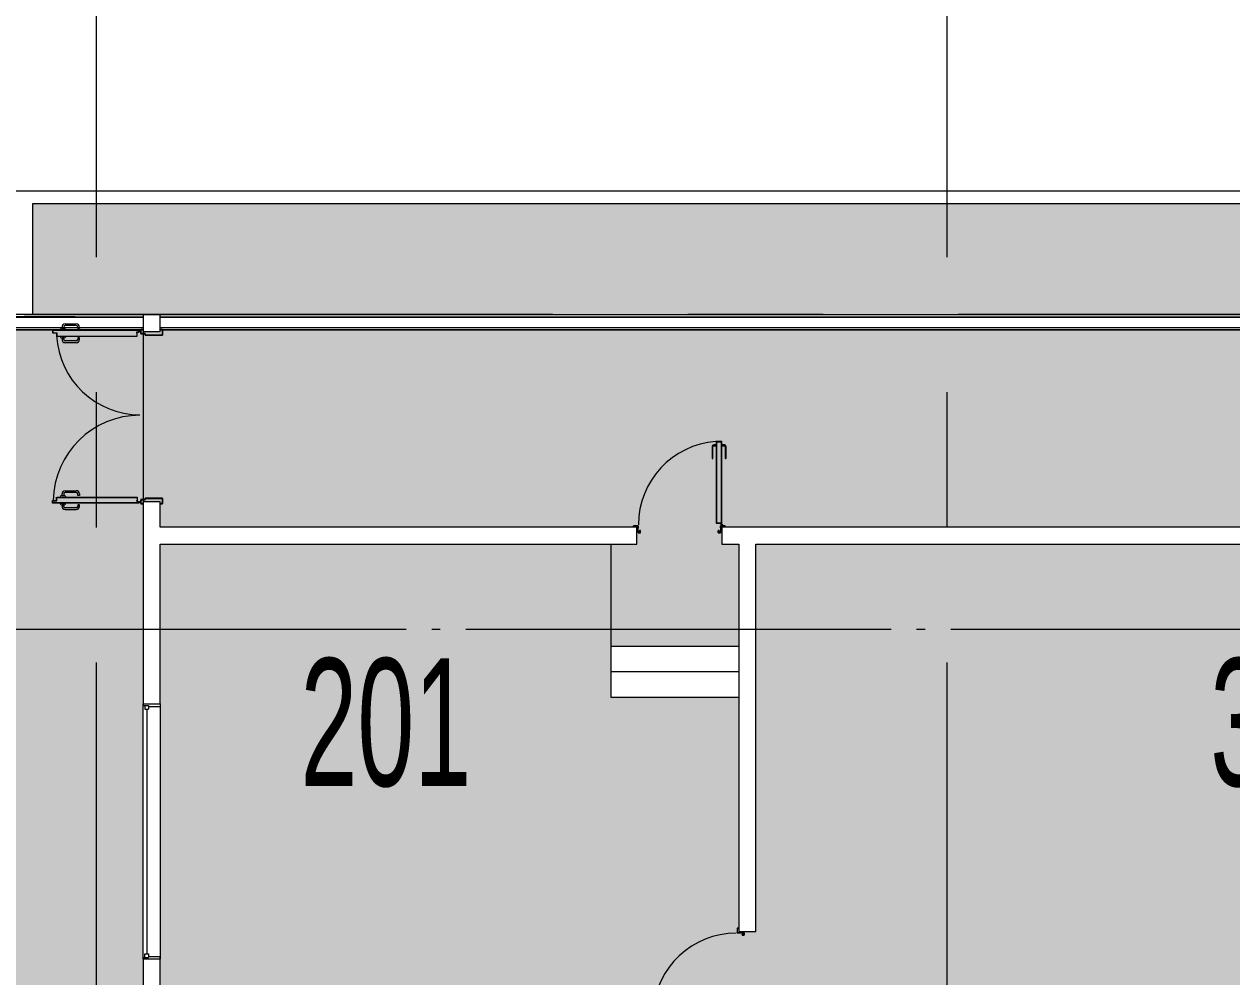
# Model space of a CAD drawing. Header units: metres. Extents: x -201 to 705, y -63 to 42.
# Drawn here: x 378.57 to 392.77, y -4.08 to 7.11 of the extents above; entities that cross this region are included whole.
import ezdxf

# ---------------------------------------------------------------- set-up
doc = ezdxf.new("R2010")
doc.units = ezdxf.units.M
for name, pattern in [('Dash', [3, 1.5, -1.5]), ('Grid Line', [11.1125, 6.35, -1.5875, 1.5875, -1.5875]), ('HAT AKSI', [5.6, 5, -0.3, 0, -0.3]), ('Overhead', [1.984375, 1.190625, -0.79375])]:
    doc.linetypes.add(name, pattern=pattern)
for name, color, linetype, lineweight in [('A-----NPP', 7, 'Continuous', 9), ('A-DETLGEM', 7, 'Continuous', 9), ('A_AREA', 7, 'Continuous', 9), ('A_DOOR', 7, 'Continuous', 9), ('A_GLASS', 7, 'Continuous', 9), ('A_GRID', 7, 'Continuous', 9), ('A_HATCH', 7, 'Continuous', 9), ('A_RC', 7, 'Continuous', 9), ('A_STAIR', 7, 'Continuous', 9), ('A_TEXT_40', 7, 'Continuous', 9), ('A_WALL', 7, 'Continuous', 9), ('A_WINDOW', 7, 'Continuous', 9), ('G-PLANOTM', 7, 'Continuous', 9)]:
    doc.layers.add(name, color=color, linetype=linetype, lineweight=lineweight)
doc.styles.add('Arial Narrow_2', font='ARIALN.TTF', dxfattribs={"width": 0.7, "height": 1.5})

# ---------------------------------------------------------------- blocks, each defined once
blk = doc.blocks.new('IC-TKN-M7-S22-000-10-A1-32-K-T-6C-200_rvt-2-_7_76 _10_76_ BİLET HOLÜ _FFL__ANAHTAR PLAN')
at = {"layer": 'A_HATCH', "true_color": 0x787878}
h = blk.add_hatch(dxfattribs=at)
h.set_pattern_fill('FP_3', color=8, style=0, pattern_type=2)
h.set_pattern_definition([(45, (0, 0), (-0.442274, 0.442274), []), (45, (0.4423, 0), (-0.442274, 0.442274), [0.31274, -0.15637])])
h.paths.add_polyline_path([(-24.429, 3.7), (5.2, 3.7), (5.2, 5), (-55.75, 5), (-55.75, 3.7), (-31.361, 3.7)])
at = {"layer": 'A-----NPP'}
for p, q in [((-55.669, 5.15), (-125.795, 5.15)), ((6.65, 5.15), (-55.669, 5.15))]:
    blk.add_line(p, q, dxfattribs=at)
at = {"layer": 'A_WALL', "lineweight": 18}
for p, q in [((5.2, 5), (-55.75, 5)), ((-55.75, 5), (-55.75, 3.7)), ((-55.75, 3.7), (5.2, 3.7))]:
    blk.add_line(p, q, dxfattribs=at)
blk = doc.blocks.new('C1030_70_YK1 100x220cm - YK1 100x220cm-1516240-_7_76 _10_76_ BİLET HOLÜ _FFL__ANAHTAR PLAN')
at = {"layer": 'A-DETLGEM'}
for p, q in [((0.385, 1.048), (0.385, 0.913)), ((0.395, 0.913), (0.395, 1.048)), ((0.435, 1.068), (0.405, 1.068)), ((0.405, 1.058), (0.435, 1.058)), ((0.499, 1.107), (0.434, 1.107)), ((0.434, 1.107), (0.434, 0.621)), ((0.438, 1.103), (0.495, 1.103)), ((0.438, 1.103), (0.438, 0.153)), ((0.495, 0.153), (0.495, 1.103)), ((0.499, 0.139), (0.499, 1.107)), ((0.53, 1.068), (0.5, 1.068)), ((0.5, 1.058), (0.53, 1.058)), ((0.54, 1.048), (0.54, 0.913)), ((0.55, 0.913), (0.55, 1.048)), ((0.434, 0.621), (0.434, 0.149)), ((0.434, 0.149), (0.491, 0.149)), ((0.438, 0.153), (0.495, 0.153)), ((0.491, 0.149), (0.491, 0.139)), ((0.491, 0.139), (0.499, 0.139))]:
    blk.add_line(p, q, dxfattribs=at)
for radius in [0.008, 0.006]:
    blk.add_circle((0.5, 0.13), radius, dxfattribs=at)
for centre, radius, start, end in [((0.405, 1.048), 0.02, 90, 180), ((0.405, 1.048), 0.01, 90, 180), ((0.53, 1.048), 0.02, 360, 90), ((0.53, 1.048), 0.01, 0, 90), ((0.39, 0.913), 0.005, 180, 360), ((0.545, 0.913), 0.005, 180, 0)]:
    blk.add_arc(centre, radius, start, end, dxfattribs=at)
at = {"layer": 'A_DOOR'}
for p, q in [((-0.483, 0.118), (-0.538, 0.118)), ((-0.538, 0.118), (-0.538, 0.1)), ((-0.536, 0.1), (-0.536, 0.116)), ((-0.536, 0.116), (-0.485, 0.116)), ((-0.485, 0.095), (-0.487, 0.093)), ((-0.487, 0.093), (-0.487, 0.062)), ((-0.487, 0.062), (-0.485, 0.06)), ((-0.485, 0.116), (-0.485, 0.095)), ((-0.485, 0.092), (-0.483, 0.094)), ((-0.485, 0.063), (-0.485, 0.092)), ((-0.483, 0.061), (-0.485, 0.063)), ((-0.485, 0.06), (-0.485, 0.049)), ((-0.485, 0.049), (-0.465, 0.049)), ((-0.483, 0.045), (-0.485, 0.045)), ((-0.485, 0.045), (-0.485, 0.037)), ((-0.485, 0.037), (-0.457, 0.037)), ((-0.483, 0.094), (-0.483, 0.118)), ((-0.483, 0.051), (-0.483, 0.061)), ((-0.467, 0.051), (-0.483, 0.051)), ((-0.483, 0.039), (-0.483, 0.045)), ((-0.459, 0.039), (-0.483, 0.039)), ((-0.457, 0.061), (-0.467, 0.061)), ((-0.467, 0.061), (-0.467, 0.051)), ((-0.465, 0.049), (-0.465, 0.059)), ((-0.465, 0.059), (-0.459, 0.059)), ((-0.459, 0.059), (-0.459, 0.039)), ((-0.457, 0.037), (-0.457, 0.061)), ((0.467, 0.061), (0.457, 0.061)), ((0.457, 0.061), (0.457, 0.037)), ((0.457, 0.037), (0.485, 0.037)), ((0.459, 0.039), (0.459, 0.059)), ((0.459, 0.059), (0.465, 0.059)), ((0.483, 0.039), (0.459, 0.039)), ((0.465, 0.059), (0.465, 0.049)), ((0.465, 0.049), (0.485, 0.049)), ((0.467, 0.051), (0.467, 0.061)), ((0.483, 0.051), (0.467, 0.051)), ((0.538, 0.118), (0.483, 0.118)), ((0.483, 0.118), (0.483, 0.094)), ((0.483, 0.094), (0.485, 0.092)), ((0.485, 0.063), (0.483, 0.061)), ((0.483, 0.061), (0.483, 0.051)), ((0.485, 0.045), (0.483, 0.045)), ((0.483, 0.045), (0.483, 0.039)), ((0.485, 0.095), (0.485, 0.116)), ((0.485, 0.116), (0.536, 0.116)), ((0.487, 0.093), (0.485, 0.095)), ((0.485, 0.092), (0.485, 0.063)), ((0.485, 0.06), (0.487, 0.062)), ((0.485, 0.049), (0.485, 0.06)), ((0.485, 0.037), (0.485, 0.045)), ((0.487, 0.062), (0.487, 0.093)), ((0.536, 0.116), (0.536, 0.1)), ((0.538, 0.1), (0.538, 0.118))]:
    blk.add_line(p, q, dxfattribs=at)
blk.add_arc((0.5, 0.13), 0.98, 94.0266, 180, dxfattribs=at)
blk = doc.blocks.new('C1030_50_SK2 200x220cm - SK2 200x220cm-2117678-_7_76 _10_76_ BİLET HOLÜ _FFL__ANAHTAR PLAN')
at = {"layer": 'A-DETLGEM'}
for p, q in [((-1.015, 1.166), (-0.985, 1.166)), ((-1.015, 0.642), (-1.015, 1.166)), ((-1.013, 1.164), (-0.987, 1.164)), ((-1.013, 0.642), (-1.013, 1.164)), ((-0.987, 1.164), (-0.987, 1.114)), ((-0.985, 1.166), (-0.985, 1.119)), ((1.015, 1.166), (0.985, 1.166)), ((0.985, 1.166), (0.985, 1.119)), ((1.013, 1.164), (0.987, 1.164)), ((0.987, 1.164), (0.987, 1.114)), ((1.013, 0.642), (1.013, 1.164)), ((1.015, 0.642), (1.015, 1.166)), ((-1.092, 1.017), (-1.092, 0.887)), ((-1.072, 0.887), (-1.072, 1.017)), ((-1.036, 1.054), (-1.054, 1.054)), ((-1.054, 1.034), (-1.036, 1.034)), ((-1.025, 1.074), (-1.015, 1.075)), ((-1.024, 1.015), (-1.015, 1.013)), ((-1.015, 1.075), (-1.015, 1.013)), ((-0.987, 1.117), (-0.948, 1.117)), ((-0.987, 1.114), (-0.973, 1.114)), ((-0.985, 1.119), (-0.946, 1.119)), ((-0.985, 1.116), (-0.973, 1.116)), ((-0.972, 1.115), (-0.972, 1.116)), ((-0.948, 1.111), (-0.948, 0.173)), ((-0.946, 1.113), (-0.946, 0.642)), ((-0.946, 1.075), (-0.946, 1.013)), ((-0.937, 1.074), (-0.946, 1.075)), ((-0.938, 1.015), (-0.946, 1.013)), ((-0.926, 1.054), (-0.908, 1.054)), ((-0.908, 1.034), (-0.926, 1.034)), ((-0.89, 0.887), (-0.89, 1.017)), ((-0.87, 1.017), (-0.87, 0.887)), ((0.87, 1.017), (0.87, 0.887)), ((0.89, 0.887), (0.89, 1.017)), ((0.926, 1.054), (0.908, 1.054)), ((0.908, 1.034), (0.926, 1.034)), ((0.937, 1.074), (0.946, 1.075)), ((0.938, 1.015), (0.946, 1.013)), ((0.985, 1.119), (0.946, 1.119)), ((0.946, 1.113), (0.946, 0.642)), ((0.946, 1.075), (0.946, 1.013)), ((0.987, 1.117), (0.948, 1.117)), ((0.948, 1.111), (0.948, 0.173)), ((0.972, 1.115), (0.972, 1.116)), ((0.985, 1.116), (0.973, 1.116)), ((0.987, 1.114), (0.973, 1.114)), ((1.015, 1.075), (1.015, 1.013)), ((1.025, 1.074), (1.015, 1.075)), ((1.024, 1.015), (1.015, 1.013)), ((1.036, 1.054), (1.054, 1.054)), ((1.054, 1.034), (1.036, 1.034)), ((1.072, 0.887), (1.072, 1.017)), ((1.092, 1.017), (1.092, 0.887)), ((-1.037, 0.869), (-1.054, 0.869)), ((-1.037, 0.849), (-1.037, 0.869)), ((-0.925, 0.869), (-0.907, 0.869)), ((-0.925, 0.849), (-0.925, 0.869)), ((0.925, 0.869), (0.907, 0.869)), ((0.925, 0.849), (0.925, 0.869)), ((1.037, 0.869), (1.054, 0.869)), ((1.037, 0.849), (1.037, 0.869)), ((-1.054, 0.849), (-1.037, 0.849)), ((-0.907, 0.849), (-0.925, 0.849)), ((0.907, 0.849), (0.925, 0.849)), ((1.054, 0.849), (1.037, 0.849)), ((-1.015, 0.151), (-1.015, 0.642)), ((-1.013, 0.153), (-1.013, 0.642)), ((-0.946, 0.642), (-0.946, 0.171)), ((0.946, 0.642), (0.946, 0.171)), ((1.013, 0.153), (1.013, 0.642)), ((1.015, 0.151), (1.015, 0.642)), ((-0.995, 0.151), (-1.015, 0.151)), ((-0.997, 0.153), (-1.013, 0.153)), ((-0.997, 0.176), (-0.997, 0.153)), ((-0.983, 0.176), (-0.997, 0.176)), ((-0.995, 0.174), (-0.995, 0.151)), ((-0.983, 0.174), (-0.995, 0.174)), ((-0.948, 0.173), (-0.995, 0.173)), ((-0.946, 0.171), (-0.995, 0.171)), ((-0.983, 0.174), (-0.983, 0.175)), ((0.946, 0.171), (0.995, 0.171)), ((0.948, 0.173), (0.995, 0.173)), ((0.983, 0.176), (0.997, 0.176)), ((0.983, 0.174), (0.983, 0.175)), ((0.983, 0.174), (0.995, 0.174)), ((0.995, 0.174), (0.995, 0.151)), ((0.995, 0.151), (1.015, 0.151)), ((0.997, 0.176), (0.997, 0.153)), ((0.997, 0.153), (1.013, 0.153))]:
    blk.add_line(p, q, dxfattribs=at)
for centre, radius in [((-1.003, 0.139), 0.008), ((-1.003, 0.139), 0.006), ((1.003, 0.139), 0.008), ((1.003, 0.139), 0.006)]:
    blk.add_circle(centre, radius, dxfattribs=at)
for centre, radius, start, end in [((-1.054, 1.016), 0.0379, 90, 178.5932), ((-1.054, 1.016), 0.0179, 90, 177.9538), ((-1, 1.045), 0.0398, 137.985, 166.015), ((-1, 1.044), 0.0398, 193.7496, 222.015), ((-1.09, 1.044), 0.0554, 349.5983, 10.4008), ((-1.024, 1.066), 0.00727, 99.4089, 137.985), ((-1.024, 1.022), 0.00727, 222.015, 269.0982), ((-0.973, 1.116), 0.0005, 0, 90), ((-0.973, 1.115), 0.0005, 270, 0), ((-0.938, 1.022), 0.00727, 270.9018, 317.985), ((-0.938, 1.066), 0.00727, 42.015, 80.5911), ((-0.962, 1.045), 0.0398, 13.985, 42.015), ((-0.962, 1.044), 0.0398, 317.985, 346.2504), ((-0.871, 1.044), 0.0554, 169.5992, 190.4017), ((-0.908, 1.016), 0.0379, 1.4068, 90), ((-0.908, 1.016), 0.0179, 2.0462, 90), ((0.908, 1.016), 0.0379, 90, 178.5932), ((0.908, 1.016), 0.0179, 90, 177.9538), ((0.962, 1.045), 0.0398, 137.985, 166.015), ((0.962, 1.044), 0.0398, 193.7496, 222.015), ((0.871, 1.044), 0.0554, 349.5983, 10.4008), ((0.938, 1.066), 0.00727, 99.4089, 137.985), ((0.938, 1.022), 0.00727, 222.015, 269.0982), ((0.973, 1.116), 0.0005, 90, 180), ((0.973, 1.115), 0.0005, 180, 270), ((1.024, 1.022), 0.00727, 270.9018, 317.985), ((1.024, 1.066), 0.00727, 42.015, 80.5911), ((1, 1.045), 0.0398, 13.985, 42.015), ((1, 1.044), 0.0398, 317.985, 346.2504), ((1.09, 1.044), 0.0554, 169.5992, 190.4017), ((1.054, 1.016), 0.0379, 1.4068, 90), ((1.054, 1.016), 0.0179, 2.0462, 90), ((-1.054, 0.887), 0.0374, 180, 270), ((-1.054, 0.887), 0.0174, 180, 270), ((-0.907, 0.887), 0.0174, 270, 0), ((-0.907, 0.887), 0.0374, 270, 0), ((0.907, 0.887), 0.0374, 180, 270), ((0.907, 0.887), 0.0174, 180, 270), ((1.054, 0.887), 0.0174, 270, 0), ((1.054, 0.887), 0.0374, 270, 0), ((-0.983, 0.175), 0.0005, 0, 90), ((-0.983, 0.174), 0.0005, 270, 0), ((0.983, 0.175), 0.0005, 90, 180), ((0.983, 0.174), 0.0005, 180, 270)]:
    blk.add_arc(centre, radius, start, end, dxfattribs=at)
at = {"layer": 'A_DOOR'}
for p, q in [((-0.974, 0.13), (-1.024, 0.13)), ((-1.024, 0.13), (-1.024, 0.1)), ((-1.022, 0.102), (-1.022, 0.128)), ((-1.022, 0.128), (-0.976, 0.128)), ((-1.014, 0.102), (-1.022, 0.102)), ((-1.014, 0.1), (-1.014, 0.102)), ((-0.976, 0.128), (-0.976, 0.077)), ((-0.976, 0.077), (-0.96, 0.077)), ((-0.974, 0.079), (-0.974, 0.13)), ((-0.958, 0.079), (-0.974, 0.079)), ((-0.96, 0.077), (-0.96, -0.125)), ((-0.958, -0.127), (-0.958, 0.079)), ((0.974, 0.079), (0.958, 0.079)), ((0.958, 0.079), (0.958, -0.127)), ((0.96, -0.125), (0.96, 0.077)), ((0.96, 0.077), (0.976, 0.077)), ((1.024, 0.13), (0.974, 0.13)), ((0.974, 0.13), (0.974, 0.079)), ((0.976, 0.077), (0.976, 0.128)), ((0.976, 0.128), (1.022, 0.128)), ((1.022, 0.102), (1.014, 0.102)), ((1.014, 0.102), (1.014, 0.1)), ((1.022, 0.128), (1.022, 0.102)), ((1.024, 0.1), (1.024, 0.13)), ((-1.024, -0.1), (-1.024, -0.126)), ((-1.023, -0.127), (-0.958, -0.127)), ((-1.022, -0.125), (-1.022, -0.102)), ((-1.022, -0.102), (-1.014, -0.102)), ((-0.96, -0.125), (-1.022, -0.125)), ((-1.014, -0.102), (-1.014, -0.1)), ((0.958, -0.127), (1.023, -0.127)), ((1.022, -0.125), (0.96, -0.125)), ((1.014, -0.1), (1.014, -0.102)), ((1.014, -0.102), (1.022, -0.102)), ((1.022, -0.102), (1.022, -0.125)), ((1.024, -0.126), (1.024, -0.1))]:
    blk.add_line(p, q, dxfattribs=at)
for centre, radius, start, end in [((-1.003, 0.139), 1.02, 0, 88.9594), ((1.003, 0.139), 0.98, 93.0003, 180), ((-1.023, -0.126), 0.0005, 180, 270), ((1.023, -0.126), 0.0005, 270, 360)]:
    blk.add_arc(centre, radius, start, end, dxfattribs=at)
blk = doc.blocks.new('C1020_20_Sabit Pencere1 - C1020_20_Sabit Pencere_300x110 cm-3448938-_7_76 _10_76_ BİLET HOLÜ _FFL__ANAHTAR PLAN')
at = {"layer": 'A_GLASS'}
blk.add_line((-1.437, -0.072), (1.437, -0.072), dxfattribs=at)
at = {"layer": 'A_WINDOW'}
for p, q in [((-1.5, 0.087), (-1.468, 0.087)), ((-1.468, -0.05), (-1.468, 0.087)), ((1.468, -0.05), (1.468, 0.087)), ((1.5, 0.087), (1.468, 0.087)), ((-1.5, -0.113), (-1.481, -0.113)), ((-1.481, -0.113), (-1.481, -0.05)), ((-1.481, -0.05), (-1.437, -0.05)), ((-1.481, -0.094), (-1.437, -0.094)), ((-1.437, -0.094), (-1.437, -0.05)), ((1.437, -0.05), (1.481, -0.05)), ((1.437, -0.094), (1.437, -0.05)), ((1.481, -0.094), (1.437, -0.094)), ((1.481, -0.113), (1.481, -0.05)), ((1.499, -0.113), (1.481, -0.113))]:
    blk.add_line(p, q, dxfattribs=at)
blk = doc.blocks.new('C1030_70_YK1 100x220cm - YK1 100x220cm-1940403-_7_76 _10_76_ BİLET HOLÜ _FFL__ANAHTAR PLAN')
at = {"layer": 'A-DETLGEM'}
for p, q in [((-0.55, 0.913), (-0.55, 1.048)), ((-0.54, 1.048), (-0.54, 0.913)), ((-0.53, 1.068), (-0.5, 1.068)), ((-0.5, 1.058), (-0.53, 1.058)), ((-0.499, 1.107), (-0.434, 1.107)), ((-0.499, 0.139), (-0.499, 1.107)), ((-0.438, 1.103), (-0.495, 1.103)), ((-0.495, 0.153), (-0.495, 1.103)), ((-0.438, 1.103), (-0.438, 0.153)), ((-0.435, 1.068), (-0.405, 1.068)), ((-0.405, 1.058), (-0.435, 1.058)), ((-0.434, 1.107), (-0.434, 0.621)), ((-0.395, 0.913), (-0.395, 1.048)), ((-0.385, 1.048), (-0.385, 0.913)), ((-0.434, 0.621), (-0.434, 0.149)), ((-0.438, 0.153), (-0.495, 0.153)), ((-0.491, 0.149), (-0.491, 0.139)), ((-0.434, 0.149), (-0.491, 0.149)), ((-0.491, 0.139), (-0.499, 0.139))]:
    blk.add_line(p, q, dxfattribs=at)
for radius in [0.008, 0.006]:
    blk.add_circle((-0.5, 0.13), radius, dxfattribs=at)
for centre, radius, start, end in [((-0.53, 1.048), 0.02, 90, 180), ((-0.53, 1.048), 0.01, 90, 180), ((-0.405, 1.048), 0.02, 0, 90), ((-0.405, 1.048), 0.01, 0, 90), ((-0.545, 0.913), 0.005, 180, 0), ((-0.39, 0.913), 0.005, 180, 0)]:
    blk.add_arc(centre, radius, start, end, dxfattribs=at)
at = {"layer": 'A_DOOR'}
for p, q in [((-0.483, 0.118), (-0.538, 0.118)), ((-0.538, 0.118), (-0.538, 0.1)), ((-0.536, 0.1), (-0.536, 0.116)), ((-0.536, 0.116), (-0.485, 0.116)), ((-0.485, 0.095), (-0.487, 0.093)), ((-0.487, 0.093), (-0.487, 0.062)), ((-0.487, 0.062), (-0.485, 0.06)), ((-0.485, 0.116), (-0.485, 0.095)), ((-0.485, 0.092), (-0.483, 0.094)), ((-0.485, 0.063), (-0.485, 0.092)), ((-0.483, 0.061), (-0.485, 0.063)), ((-0.485, 0.06), (-0.485, 0.049)), ((-0.485, 0.049), (-0.465, 0.049)), ((-0.483, 0.045), (-0.485, 0.045)), ((-0.485, 0.045), (-0.485, 0.037)), ((-0.485, 0.037), (-0.457, 0.037)), ((-0.483, 0.094), (-0.483, 0.118)), ((-0.483, 0.051), (-0.483, 0.061)), ((-0.467, 0.051), (-0.483, 0.051)), ((-0.483, 0.039), (-0.483, 0.045)), ((-0.459, 0.039), (-0.483, 0.039)), ((-0.457, 0.061), (-0.467, 0.061)), ((-0.467, 0.061), (-0.467, 0.051)), ((-0.465, 0.049), (-0.465, 0.059)), ((-0.465, 0.059), (-0.459, 0.059)), ((-0.459, 0.059), (-0.459, 0.039)), ((-0.457, 0.037), (-0.457, 0.061)), ((0.467, 0.061), (0.457, 0.061)), ((0.457, 0.061), (0.457, 0.037)), ((0.457, 0.037), (0.485, 0.037)), ((0.459, 0.039), (0.459, 0.059)), ((0.459, 0.059), (0.465, 0.059)), ((0.483, 0.039), (0.459, 0.039)), ((0.465, 0.059), (0.465, 0.049)), ((0.465, 0.049), (0.485, 0.049)), ((0.467, 0.051), (0.467, 0.061)), ((0.483, 0.051), (0.467, 0.051)), ((0.538, 0.118), (0.483, 0.118)), ((0.483, 0.118), (0.483, 0.094)), ((0.483, 0.094), (0.485, 0.092)), ((0.485, 0.063), (0.483, 0.061)), ((0.483, 0.061), (0.483, 0.051)), ((0.485, 0.045), (0.483, 0.045)), ((0.483, 0.045), (0.483, 0.039)), ((0.485, 0.095), (0.485, 0.116)), ((0.485, 0.116), (0.536, 0.116)), ((0.487, 0.093), (0.485, 0.095)), ((0.485, 0.092), (0.485, 0.063)), ((0.485, 0.06), (0.487, 0.062)), ((0.485, 0.049), (0.485, 0.06)), ((0.485, 0.037), (0.485, 0.045)), ((0.487, 0.062), (0.487, 0.093)), ((0.536, 0.116), (0.536, 0.1)), ((0.538, 0.1), (0.538, 0.118))]:
    blk.add_line(p, q, dxfattribs=at)
blk.add_arc((-0.5, 0.13), 0.98, 360, 86.1575, dxfattribs=at)
blk = doc.blocks.new('D2030_10_U Kanal Ekipmanı - U Kanal Ekipmanı-3839475-_7_76 _10_76_ BİLET HOLÜ _FFL__ANAHTAR PLAN')
at = {"layer": 'G-PLANOTM'}
for p, q in [((-0.155, 0), (-0.155, 37.95)), ((-0.15, 0), (-0.15, 37.95)), ((-0.03, 0), (-0.03, 37.95)), ((-0.025, 37.95), (-0.025, 0)), ((0, 0), (0, 37.95))]:
    blk.add_line(p, q, dxfattribs=at)
blk = doc.blocks.new('D2030_10_U Kanal Ekipmanı - U Kanal Ekipmanı-3768923-_7_76 _10_76_ BİLET HOLÜ _FFL__ANAHTAR PLAN')
at = {"layer": 'G-PLANOTM'}
for p, q in [((-0.155, 0), (-0.155, 11.3)), ((-0.15, 0), (-0.15, 11.3)), ((-0.03, 0), (-0.03, 11.3)), ((-0.025, 11.3), (-0.025, 0)), ((0, 0), (0, 11.3)), ((-0.18, 9.9), (-0.18, 10))]:
    blk.add_line(p, q, dxfattribs=at)

msp = doc.modelspace()

# ---------------------------------------------------------------- hatches: boundary and pattern name
at = {"layer": 'A_AREA', "true_color": 0xb0dcff}
h = msp.add_hatch(color=141, dxfattribs=at)
h.paths.add_polyline_path([(380.174, -5.65), (380.308, -5.65), (380.308, -5.79), (381.527, -5.79), (381.527, -5.782), (392.668, -5.782), (392.665, -4.95), (390.174, -4.95), (390.174, -5.65), (390.224, -5.65), (390.224, -5.7), (388.674, -5.7), (388.674, -4.95), (380.174, -4.95)])
h.paths.add_polyline_path([(308.584, -20.52), (309.974, -20.52), (309.974, -12.25), (308.674, -12.25), (308.674, -11.35), (310.174, -11.35), (310.176, -12.05), (318.674, -12.05), (318.674, -11.35), (320.174, -11.35), (320.174, -12.05), (328.674, -12.05), (328.674, -11.35), (321.626, -11.35), (321.626, -5.65), (320.174, -5.64), (320.174, -5.65), (318.674, -5.65), (318.674, -4.75), (320.174, -4.75), (320.174, -5.2), (328.674, -5.2), (328.674, -4.75), (330.174, -4.75), (330.174, -5.2), (334.434, -5.2), (334.434, -5.16), (335.374, -5.164), (335.378, -5.2), (335.471, -5.196), (335.477, -5.181), (335.491, -5.171), (335.506, -5.173), (335.524, -5.187), (335.528, -5.2), (335.548, -5.2), (335.554, -5.187), (335.56, -5.184), (335.564, -5.181), (336.451, -5.182), (336.464, -5.2), (336.822, -5.2), (336.822, -4.859), (336.841, -4.84), (336.987, -4.84), (337.006, -4.859), (337.009, -4.84), (337.578, -4.84), (337.578, -4.882), (337.006, -4.882), (337.006, -5.2), (338.175, -5.2), (338.175, -4.882), (337.603, -4.882), (337.603, -4.84), (338.175, -4.84), (338.175, -4.859), (338.194, -4.84), (338.34, -4.84), (338.359, -4.859), (338.359, -5.2), (338.674, -5.2), (338.674, -4.75), (340.174, -4.75), (340.174, -5.2), (340.396, -5.2), (340.396, -4.859), (340.415, -4.84), (340.574, -4.846), (340.58, -4.866), (340.58, -4.99), (340.64, -4.905), (340.652, -4.908), (340.662, -4.92), (340.661, -4.929), (340.58, -5.056), (340.58, -5.177), (341.151, -5.182), (341.151, -5.2), (341.296, -5.196), (341.296, -4.859), (341.315, -4.84), (341.474, -4.846), (341.48, -4.866), (341.48, -4.99), (341.54, -4.905), (341.552, -4.908), (341.562, -4.92), (341.561, -4.929), (341.48, -5.056), (341.48, -5.177), (342.051, -5.182), (342.051, -5.2), (342.196, -5.196), (342.198, -4.857), (342.215, -4.84), (342.374, -4.846), (342.38, -4.867), (342.38, -4.99), (342.44, -4.905), (342.452, -4.908), (342.462, -4.92), (342.461, -4.929), (342.38, -5.056), (342.38, -5.177), (342.951, -5.182), (342.951, -5.2), (343.096, -5.196), (343.096, -4.859), (343.115, -4.84), (343.274, -4.846), (343.28, -4.859), (343.28, -4.99), (343.34, -4.905), (343.352, -4.908), (343.362, -4.92), (343.361, -4.929), (343.28, -5.056), (343.28, -5.177), (343.851, -5.182), (343.851, -5.2), (343.996, -5.196), (343.996, -4.859), (344.015, -4.84), (344.174, -4.846), (344.18, -4.866), (344.18, -4.99), (344.24, -4.905), (344.252, -4.908), (344.262, -4.92), (344.261, -4.929), (344.18, -5.056), (344.18, -5.177), (344.751, -5.182), (344.751, -5.2), (344.896, -5.196), (344.896, -4.859), (344.915, -4.84), (345.074, -4.846), (345.08, -4.866), (345.08, -4.99), (345.14, -4.905), (345.152, -4.908), (345.162, -4.92), (345.161, -4.929), (345.08, -5.056), (345.08, -5.177), (345.651, -5.182), (345.651, -5.2), (345.796, -5.196), (345.796, -4.859), (345.815, -4.84), (345.974, -4.846), (345.98, -4.866), (345.98, -4.99), (346.04, -4.905), (346.052, -4.908), (346.062, -4.92), (346.061, -4.929), (345.98, -5.057), (345.98, -5.177), (346.551, -5.182), (346.551, -5.2), (346.696, -5.196), (346.696, -4.859), (346.715, -4.84), (346.874, -4.846), (346.88, -4.866), (346.88, -4.99), (346.94, -4.905), (346.952, -4.908), (346.962, -4.92), (346.961, -4.929), (346.88, -5.056), (346.88, -5.177), (347.451, -5.182), (347.451, -5.2), (347.596, -5.196), (347.596, -4.859), (347.615, -4.84), (347.774, -4.846), (347.78, -4.866), (347.78, -4.99), (347.84, -4.905), (347.852, -4.908), (347.862, -4.92), (347.861, -4.929), (347.78, -5.056), (347.78, -5.177), (348.351, -5.182), (348.351, -5.2), (348.674, -5.2), (348.674, -4.75), (350.174, -4.75), (350.174, -5.2), (350.498, -5.196), (350.498, -5.177), (351.069, -5.172), (351.069, -5.056), (350.987, -4.92), (350.997, -4.908), (351.012, -4.906), (351.019, -4.912), (351.069, -4.99), (351.073, -4.855), (351.088, -4.84), (351.234, -4.84), (351.253, -4.859), (351.253, -5.2), (351.398, -5.196), (351.398, -5.177), (351.969, -5.172), (351.969, -5.056), (351.887, -4.92), (351.897, -4.908), (351.912, -4.906), (351.919, -4.912), (351.969, -4.99), (351.969, -4.859), (351.988, -4.84), (352.134, -4.84), (352.153, -4.859), (352.153, -5.2), (352.298, -5.196), (352.298, -5.177), (352.869, -5.172), (352.865, -5.049), (352.787, -4.92), (352.797, -4.908), (352.812, -4.906), (352.818, -4.91), (352.869, -4.99), (352.869, -4.859), (352.888, -4.84), (353.034, -4.84), (353.053, -4.859), (353.053, -5.2), (353.198, -5.196), (353.198, -5.177), (353.769, -5.172), (353.769, -5.056), (353.687, -4.92), (353.697, -4.908), (353.712, -4.906), (353.719, -4.912), (353.769, -4.99), (353.769, -4.859), (353.788, -4.84), (353.934, -4.84), (353.953, -4.859), (353.953, -5.2), (354.098, -5.196), (354.098, -5.177), (354.669, -5.172), (354.669, -5.056), (354.587, -4.92), (354.597, -4.908), (354.612, -4.906), (354.619, -4.912), (354.669, -4.988), (354.669, -4.859), (354.688, -4.84), (354.834, -4.84), (354.853, -4.859), (354.853, -5.2), (354.998, -5.196), (354.998, -5.177), (355.569, -5.172), (355.569, -5.056), (355.487, -4.92), (355.497, -4.908), (355.512, -4.906), (355.519, -4.912), (355.569, -4.99), (355.569, -4.859), (355.588, -4.84), (355.734, -4.84), (355.753, -4.859), (355.753, -5.2), (355.898, -5.196), (355.898, -5.177), (356.469, -5.172), (356.469, -5.056), (356.387, -4.92), (356.397, -4.908), (356.412, -4.906), (356.419, -4.912), (356.469, -4.989), (356.469, -4.859), (356.488, -4.84), (356.634, -4.84), (356.653, -4.859), (356.653, -5.2), (356.798, -5.196), (356.798, -5.177), (357.369, -5.172), (357.369, -5.056), (357.287, -4.92), (357.297, -4.908), (357.312, -4.906), (357.319, -4.912), (357.369, -4.99), (357.369, -4.859), (357.388, -4.84), (357.534, -4.84), (357.553, -4.859), (357.553, -5.2), (357.698, -5.196), (357.698, -5.177), (358.269, -5.172), (358.269, -5.056), (358.187, -4.92), (358.197, -4.908), (358.212, -4.906), (358.219, -4.912), (358.269, -4.99), (358.269, -4.859), (358.288, -4.84), (358.438, -4.844), (358.453, -4.859), (358.453, -5.2), (358.674, -5.2), (358.674, -4.75), (360.174, -4.75), (360.176, -5.45), (361.874, -5.45), (361.874, -11.35), (365.574, -11.346), (365.574, -10.738), (365.599, -10.738), (365.599, -11.35), (365.674, -11.35), (365.674, -5.45), (368.674, -5.45), (368.673, -5.375), (365.674, -5.375), (365.674, -5.35), (368.674, -5.35), (368.674, -4.75), (370.174, -4.75), (370.174, -5.65), (368.874, -5.652), (368.874, -11.35), (378.574, -11.35), (378.574, -12.25), (378.674, -12.25), (378.674, -11.35), (380.174, -11.35), (380.174, -9.45), (380.268, -9.45), (380.268, -7.55), (380.174, -7.55), (380.174, -5.65), (378.674, -5.65), (378.674, -4.75), (379.974, -4.75), (379.974, 1.5), (380.074, 1.5), (380.074, 1.54), (380.074, 1.542), (380.074, 3.458), (380.074, 3.46), (380.074, 3.5), (379.974, 3.5), (379.974, 3.52), (368.674, 3.52), (368.674, 2.7), (366.274, 2.702), (366.274, 3.52), (276.874, 3.52), (276.874, 0.375), (276.774, 0.375), (276.774, 0.335), (276.774, 0.333), (276.774, -1.583), (276.774, -1.585), (276.774, -1.625), (276.874, -1.625), (276.874, -4.75), (279.674, -4.75), (279.674, -12.25), (276.874, -12.25), (276.874, -12.45), (276.774, -12.45), (276.774, -12.49), (276.774, -12.492), (276.774, -14.408), (276.774, -14.41), (276.774, -14.45), (276.874, -14.45), (276.874, -16.66), (276.774, -16.66), (276.774, -16.7), (276.774, -16.702), (276.774, -18.618), (276.774, -18.62), (276.774, -18.66), (276.874, -18.66), (276.874, -20.52), (308.574, -20.52)])
h.paths.add_polyline_path([(307.074, -12.25), (307.074, -11.35), (308.574, -11.35), (308.574, -12.25), (307.748, -12.25)])
h.paths.add_polyline_path([(299.083, -12.25), (298.674, -12.25), (298.674, -11.431), (290.174, -11.431), (290.174, -12.25), (288.674, -12.25), (288.674, -11.35), (290.093, -11.35), (290.093, -5.65), (288.674, -5.65), (288.674, -4.75), (290.174, -4.75), (290.174, -5.569), (298.674, -5.569), (298.674, -4.75), (300.174, -4.75), (300.174, -5.569), (303.968, -5.573), (303.968, -11.431), (300.175, -11.427), (300.174, -12.25), (299.511, -12.25)])
h.paths.add_polyline_path([(278.286, -12.23), (278.974, -12.23), (278.974, -12), (277.774, -12), (277.774, -12.23), (278.168, -12.23)])
h.paths.add_polyline_path([(391.568, -12.05), (392.668, -12.05), (392.665, -11.218), (381.527, -11.218), (381.527, -11.21), (380.308, -11.21), (380.308, -11.35), (388.674, -11.35), (388.674, -11.3), (390.224, -11.3), (390.224, -11.35), (390.174, -11.35), (390.174, -12.05)])
h.paths.add_polyline_path([(380.308, -9.59), (381.527, -9.59), (381.527, -9.582), (392.668, -9.582), (392.665, -9.45), (380.308, -9.45)])
h.paths.add_polyline_path([(365.574, -9.14), (365.574, -8.65), (365.599, -8.65), (365.599, -9.14)])
h.paths.add_polyline_path([(365.574, -8.35), (365.574, -7.71), (365.599, -7.71), (365.599, -8.35)])
h.paths.add_polyline_path([(388.468, -7.55), (392.668, -7.55), (392.665, -7.418), (381.527, -7.418), (381.527, -7.41), (380.308, -7.41), (380.308, -7.55), (388.448, -7.55)])
h.paths.add_polyline_path([(365.599, -6.11), (365.574, -6.11), (365.574, -5.45), (365.599, -5.452), (365.599, -6.099)])
h.paths.add_polyline_path([(307.748, -5.65), (307.074, -5.65), (307.074, -4.75), (308.574, -4.75), (308.574, -5.65)])
h.paths.add_polyline_path([(309.481, -5.65), (308.674, -5.65), (308.674, -4.75), (310.174, -4.75), (310.174, -5.65)])
h.paths.add_polyline_path([(377.935, -5.65), (377.074, -5.65), (377.074, -4.75), (378.574, -4.75), (378.574, -5.65)])
at = {"layer": 'A_AREA', "true_color": 0xf5daa0}
for points in [[(416.724, -9.55), (417.924, -9.55), (417.924, -9.45), (418.124, -9.45), (418.124, 1.5), (418.224, 1.5), (418.224, 3.5), (418.124, 3.5), (418.124, 3.52), (380.174, 3.52), (380.174, 3.5), (380.074, 3.5), (380.074, 3.46), (380.074, 3.458), (380.074, 1.542), (380.074, 1.54), (380.074, 1.5), (380.174, 1.5), (380.174, 1.2), (385.774, 1.2), (385.774, 1.1), (386.774, 1.1), (386.774, 1.2), (397.074, 1.2), (397.074, 1.1), (399.074, 1.1), (399.074, 1.2), (400.374, 1.2), (400.379, 1.1), (401.374, 1.1), (401.374, 1.2), (407.524, 1.2), (407.524, 1.1), (408.524, 1.1), (408.524, 1.2), (409.124, 1.2), (409.128, 1.1), (410.124, 1.1), (410.124, 1.2), (415.624, 1.2), (415.624, -9.45), (416.724, -9.45)], [(380.174, -4.75), (386.974, -4.75), (386.974, -4.55), (387.074, -4.55), (387.074, -3.55), (386.974, -3.55), (386.974, -0.8), (385.474, -0.8), (385.474, -0.2), (386.974, -0.2), (386.974, 1), (386.774, 1), (386.774, 1.1), (385.774, 1.1), (385.774, 1), (380.174, 1), (380.174, -4.036)]]:
    msp.add_hatch(color=41, dxfattribs=at).paths.add_polyline_path(points)
at = {"layer": 'A_AREA', "true_color": 0xfadecb}
h = msp.add_hatch(color=254, dxfattribs=at)
h.paths.add_polyline_path([(392.881, -4.75), (396.874, -4.75), (396.874, -1), (396.274, -1), (396.274, 1), (387.174, 0.996), (387.174, -3.55), (387.074, -3.55), (387.074, -4.55), (387.174, -4.55), (387.174, -4.75), (392.868, -4.75)])
h.paths.add_polyline_path([(399.029, -1.1), (399.054, -1.1), (399.054, -1), (399.974, -1), (399.974, 1), (399.074, 1), (399.074, 1.1), (397.074, 1.1), (397.074, 1), (396.874, 1), (396.874, -1), (398.054, -1), (398.054, -1.1), (398.764, -1.1)])

# ---------------------------------------------------------------- linework, layer by layer
at = {"layer": 'A_AREA', "linetype": 'Dash'}
for p, q in [((368.674, 3.7), (379.974, 3.675)), ((378.574, 3.7), (378.674, 3.7)), ((418.124, 3.545), (380.174, 3.545))]:
    msp.add_line(p, q, dxfattribs=at)
at = {"layer": 'A_GRID', "color": 253, "linetype": 'Grid Line', "true_color": 0xaaaaaa}
for p, q in [((379.424, -28.963), (379.424, 13.652)), ((389.424, -28.963), (389.424, 13.652)), ((451.464, 3.7), (238.638, 3.7))]:
    msp.add_line(p, q, dxfattribs=at)
at = {"layer": 'A_GRID', "color": 21, "linetype": 'HAT AKSI', "true_color": 0xffaaaa}
msp.add_line((451.464, 0), (238.638, 0), dxfattribs=at)
at = {"layer": 'A_RC'}
for p, q in [((379.974, 3.52), (368.674, 3.52)), ((379.974, 3.5), (379.974, 1.5)), ((418.124, 3.52), (380.174, 3.52)), ((385.474, -0.8), (385.474, 1)), ((386.974, -0.8), (385.474, -0.8))]:
    msp.add_line(p, q, dxfattribs=at)
at = {"layer": 'A_STAIR'}
for p, q in [((386.974, -0.2), (385.474, -0.2)), ((386.974, -0.5), (385.474, -0.5))]:
    msp.add_line(p, q, dxfattribs=at)
at = {"layer": 'A_STAIR', "linetype": 'Overhead'}
for p, q in [((386.974, -0.2), (385.474, -0.2)), ((386.974, -0.5), (385.474, -0.5))]:
    msp.add_line(p, q, dxfattribs=at)
at = {"layer": 'A_WALL', "lineweight": 18}
for p, q in [((380.174, 3.7), (379.974, 3.7)), ((379.974, 3.7), (379.974, 3.5)), ((380.174, 3.5), (380.174, 3.7)), ((379.974, 3.5), (380.174, 3.5)), ((380.174, 1.5), (379.974, 1.5)), ((379.974, 1.5), (379.974, -0.875)), ((380.174, 1.2), (380.174, 1.5)), ((385.774, 1.2), (380.174, 1.2)), ((385.774, 1), (385.774, 1.2)), ((397.074, 1.2), (386.774, 1.2)), ((386.774, 1.2), (386.774, 1)), ((380.174, 1), (385.774, 1)), ((380.174, -0.875), (380.174, 1)), ((386.774, 1), (386.974, 1)), ((386.974, 1), (386.974, -3.55)), ((387.174, 1), (397.074, 1)), ((387.174, -3.55), (387.174, 1)), ((379.974, -0.875), (380.174, -0.875)), ((386.974, -3.55), (387.174, -3.55)), ((380.174, -3.875), (379.974, -3.875)), ((379.974, -3.875), (379.974, -4.95)), ((380.174, -4.75), (380.174, -3.875))]:
    msp.add_line(p, q, dxfattribs=at)
at = {"layer": 'A_WALL'}
for p, q in [((379.974, -3.875), (379.974, -0.875)), ((380.174, -0.875), (380.174, -3.875))]:
    msp.add_line(p, q, dxfattribs=at)

# ---------------------------------------------------------------- block references
at = {"lineweight": 5}
msp.add_blockref('IC-TKN-M7-S22-000-10-A1-32-K-T-6C-200_rvt-2-_7_76 _10_76_ BİLET HOLÜ _FFL__ANAHTAR PLAN', (434.424, 0), dxfattribs=at)
at = {"layer": 'A_DOOR', "rotation": 89.9999999999999}
for name, p in [('C1030_50_SK2 200x220cm - SK2 200x220cm-2117678-_7_76 _10_76_ BİLET HOLÜ _FFL__ANAHTAR PLAN', (380.074, 2.5)), ('C1030_70_YK1 100x220cm - YK1 100x220cm-1940403-_7_76 _10_76_ BİLET HOLÜ _FFL__ANAHTAR PLAN', (387.074, -4.05))]:
    msp.add_blockref(name, p, dxfattribs=at)
at = {"layer": 'A_DOOR'}
msp.add_blockref('C1030_70_YK1 100x220cm - YK1 100x220cm-1516240-_7_76 _10_76_ BİLET HOLÜ _FFL__ANAHTAR PLAN', (386.274, 1.1), dxfattribs=at)
at = {"layer": 'A_WINDOW', "rotation": 269.9999999999999}
msp.add_blockref('C1020_20_Sabit Pencere1 - C1020_20_Sabit Pencere_300x110 cm-3448938-_7_76 _10_76_ BİLET HOLÜ _FFL__ANAHTAR PLAN', (380.087, -2.375), dxfattribs=at)
at = {"layer": 'G-PLANOTM', "rotation": 269.9999999999998}
for name, p in [('D2030_10_U Kanal Ekipmanı - U Kanal Ekipmanı-3768923-_7_76 _10_76_ BİLET HOLÜ _FFL__ANAHTAR PLAN', (368.674, 3.52)), ('D2030_10_U Kanal Ekipmanı - U Kanal Ekipmanı-3839475-_7_76 _10_76_ BİLET HOLÜ _FFL__ANAHTAR PLAN', (380.174, 3.52))]:
    msp.add_blockref(name, p, dxfattribs=at)

# ---------------------------------------------------------------- texts
at = {"layer": 'A_TEXT_40', "char_height": 1.5, "width": 2.44114, "attachment_point": 1, "style": 'Arial Narrow_2'}
for s, insert in [('201', (381.822, -0.34)), ('322', (392.515, -0.34))]:
    msp.add_mtext(s, dxfattribs=dict(at, insert=insert))

doc.saveas('drawing.dxf')
